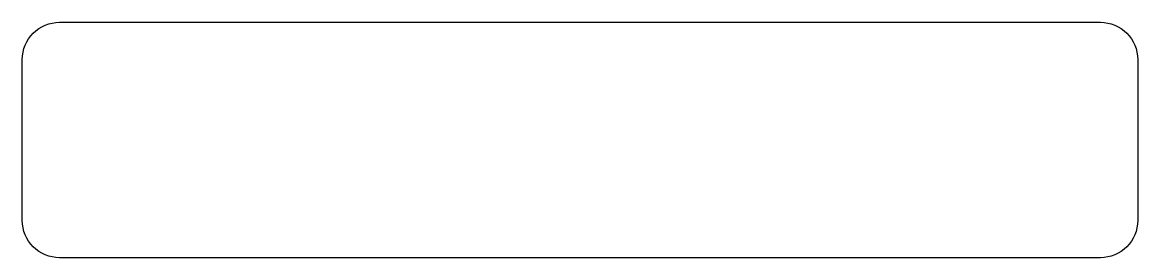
# Model space of a CAD drawing. Extents: x 228.35 to 237.35, y 305.69 to 307.59.
import ezdxf

# ---------------------------------------------------------------- set-up
doc = ezdxf.new("R2010")
doc.units = 0
doc.layers.get('0').update_dxf_attribs({"linetype": 'CONTINUOUS'})

msp = doc.modelspace()

# ---------------------------------------------------------------- linework, layer by layer
msp.add_lwpolyline([(228.3456, 307.2913, -0.414214), (228.6456, 307.5913), (237.0456, 307.5913, -0.414214), (237.3456, 307.2913), (237.3456, 305.9913, -0.414214), (237.0456, 305.6913), (228.6456, 305.6913, -0.414214), (228.3456, 305.9913)], format="xyb", close=True)

doc.saveas('drawing.dxf')
